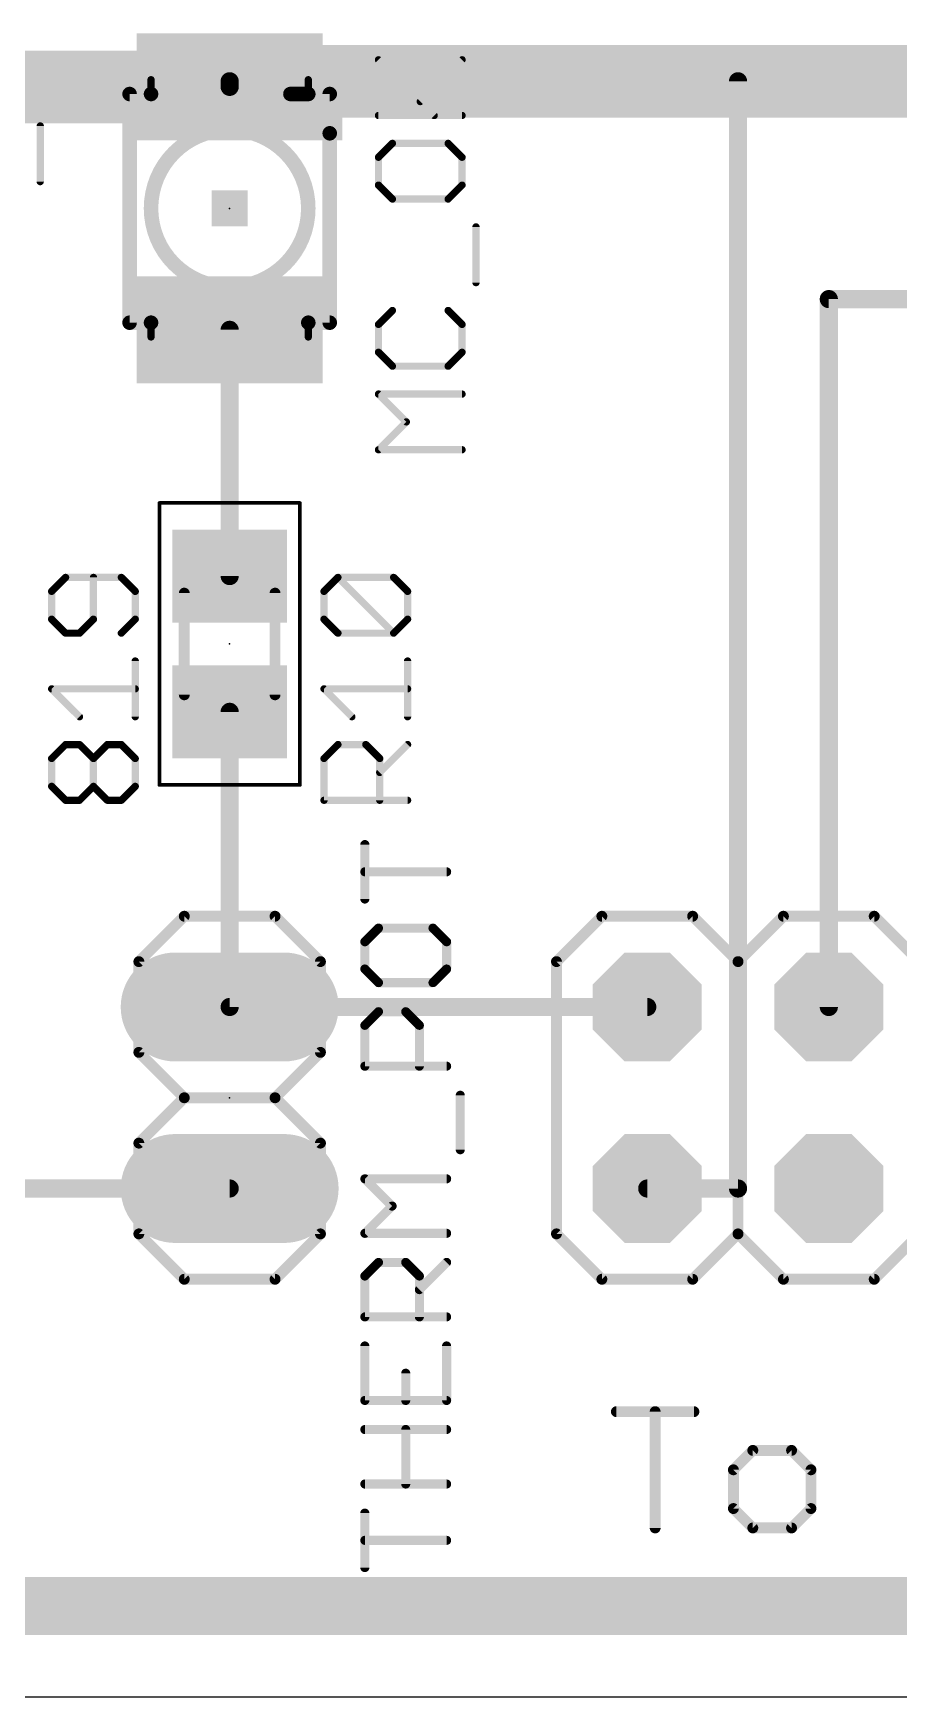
# Model space of a CAD drawing. Extents: x 2.5 to 78.6, y 0 to 52.1.
# Drawn here: x 44.5 to 56.6, y 0 to 23.28 of the extents above; entities that cross this region are included whole.
import ezdxf

# ---------------------------------------------------------------- set-up
doc = ezdxf.new("R2010")
doc.units = 0
for name, color, linetype in [('1', 22, 'CONTINUOUS'), ('17', 82, 'CONTINUOUS'), ('20', 7, 'CONTINUOUS'), ('21', 253, 'CONTINUOUS'), ('23', 7, 'CONTINUOUS'), ('25', 253, 'CONTINUOUS'), ('27', 253, 'CONTINUOUS'), ('39', 22, 'CONTINUOUS'), ('51', 253, 'CONTINUOUS')]:
    doc.layers.add(name, color=color, linetype=linetype)

# ---------------------------------------------------------------- blocks, each defined once
blk = doc.blocks.new('RECT')
blk.add_solid([(-0.5, -0.5), (0.5, -0.5), (-0.5, 0.5), (0.5, 0.5)])
blk = doc.blocks.new('OCTAGONP')
at = {"const_width": 0.5}
blk.add_lwpolyline([(-0.25, -0.1036), (-0.25, 0.1036), (-0.1036, 0.25), (0.1036, 0.25), (0.25, 0.1036), (0.25, -0.1036), (0.1036, -0.25), (-0.1036, -0.25), (-0.25, -0.1036), (-0.25, 0.1036)], dxfattribs=at)
blk = doc.blocks.new('LONGP100')
at = {"const_width": 1}
blk.add_lwpolyline([(-0.5, 0), (0.5, 0)], dxfattribs=at)
at = {"const_width": 0.5}
for points in [[(-0.5, 0.25, 1), (-0.5, -0.25)], [(0.5, -0.25, 1), (0.5, 0.25)]]:
    blk.add_lwpolyline(points, format="xyb", dxfattribs=at)

msp = doc.modelspace()

# ---------------------------------------------------------------- linework, layer by layer
at = {"layer": '1'}
for points, const_width in [([(54.356, 22.606), (47.244, 22.606)], 1.016), ([(59.182, 22.606), (54.356, 22.606)], 1.016), ([(47.244, 22.528), (40.894, 22.528)], 1.016), ([(47.244, 22.606), (47.244, 22.528)], 0.254), ([(54.356, 7.112), (54.356, 22.606)], 0.254), ([(61.722, 19.558), (55.626, 19.558)], 0.254), ([(55.626, 19.558), (55.626, 9.652)], 0.254), ([(47.244, 19.128), (47.244, 15.682)], 0.254), ([(47.244, 13.782), (47.244, 9.652)], 0.254), ([(47.244, 9.652), (53.086, 9.652)], 0.254), ([(43.942, 7.112), (47.244, 7.112)], 0.254), ([(53.086, 7.112), (54.356, 7.112)], 0.254), ([(3.81, 1.27), (76.2, 1.27)], 0.8128)]:
    msp.add_lwpolyline(points, dxfattribs=dict(at, const_width=const_width))
for points, const_width in [([(47.244, 22.86, 1), (47.244, 22.352)], 0.508), ([(54.356, 22.86, 1), (54.356, 22.352)], 0.508), ([(54.356, 22.352, 1), (54.356, 22.86)], 0.508), ([(47.244, 22.274, 1), (47.244, 22.782)], 0.508), ([(47.3075, 22.606, 1), (47.1805, 22.606)], 0.127), ([(47.1805, 22.528, 1), (47.3075, 22.528)], 0.127), ([(54.4195, 22.606, 1), (54.2925, 22.606)], 0.127), ([(55.626, 19.6215, 1), (55.626, 19.4945)], 0.127), ([(55.6895, 19.558, 1), (55.5625, 19.558)], 0.127), ([(47.3075, 19.128, 1), (47.1805, 19.128)], 0.127), ([(47.1805, 15.682, 1), (47.3075, 15.682)], 0.127), ([(47.3075, 13.782, 1), (47.1805, 13.782)], 0.127), ([(47.244, 9.7155, 1), (47.244, 9.5885)], 0.127), ([(53.086, 9.5885, 1), (53.086, 9.7155)], 0.127), ([(47.1805, 9.652, 1), (47.3075, 9.652)], 0.127), ([(55.5625, 9.652, 1), (55.6895, 9.652)], 0.127), ([(47.244, 7.0485, 1), (47.244, 7.1755)], 0.127), ([(53.086, 7.1755, 1), (53.086, 7.0485)], 0.127), ([(54.356, 7.0485, 1), (54.356, 7.1755)], 0.127), ([(54.2925, 7.112, 1), (54.4195, 7.112)], 0.127)]:
    msp.add_lwpolyline(points, format="xyb", dxfattribs=dict(at, const_width=const_width))
at = {"layer": '20'}
msp.add_line((2.54, 0), (77.14, 0), dxfattribs=at)
at = {"layer": '21', "const_width": 0.1524}
for points in [[(46.609, 10.922), (45.974, 10.287)], [(47.879, 10.922), (46.609, 10.922)], [(48.514, 10.287), (47.879, 10.922)], [(52.451, 10.922), (51.816, 10.287)], [(53.721, 10.922), (52.451, 10.922)], [(54.356, 10.287), (53.721, 10.922)], [(54.991, 10.922), (54.356, 10.287)], [(56.261, 10.922), (54.991, 10.922)], [(56.896, 10.287), (56.261, 10.922)], [(45.974, 9.017), (45.974, 10.287)], [(48.514, 10.287), (48.514, 9.017)], [(51.816, 6.477), (51.816, 10.287)], [(54.356, 6.477), (54.356, 10.287)], [(46.609, 8.382), (45.974, 9.017)], [(48.514, 9.017), (47.879, 8.382)], [(45.974, 7.747), (46.609, 8.382)], [(47.879, 8.382), (46.609, 8.382)], [(47.879, 8.382), (48.514, 7.747)], [(45.974, 6.477), (45.974, 7.747)], [(48.514, 7.747), (48.514, 6.477)], [(46.609, 5.842), (45.974, 6.477)], [(48.514, 6.477), (47.879, 5.842)], [(52.451, 5.842), (51.816, 6.477)], [(54.356, 6.477), (53.721, 5.842)], [(54.991, 5.842), (54.356, 6.477)], [(56.896, 6.477), (56.261, 5.842)], [(47.879, 5.842), (46.609, 5.842)], [(53.721, 5.842), (52.451, 5.842)], [(56.261, 5.842), (54.991, 5.842)]]:
    msp.add_lwpolyline(points, dxfattribs=at)
at = {"layer": '21', "const_width": 0.0762}
for points in [[(46.609, 10.9601, 1), (46.609, 10.8839)], [(46.6359, 10.8951, 1), (46.5821, 10.9489)], [(47.9059, 10.9489, 1), (47.8521, 10.8951)], [(47.879, 10.8839, 1), (47.879, 10.9601)], [(52.451, 10.9601, 1), (52.451, 10.8839)], [(52.4779, 10.8951, 1), (52.4241, 10.9489)], [(53.7479, 10.9489, 1), (53.6941, 10.8951)], [(53.721, 10.8839, 1), (53.721, 10.9601)], [(54.991, 10.9601, 1), (54.991, 10.8839)], [(55.0179, 10.8951, 1), (54.9641, 10.9489)], [(56.2879, 10.9489, 1), (56.2341, 10.8951)], [(56.261, 10.8839, 1), (56.261, 10.9601)], [(46.0121, 10.287, 1), (45.9359, 10.287)], [(45.9471, 10.3139, 1), (46.0009, 10.2601)], [(48.5521, 10.287, 1), (48.4759, 10.287)], [(48.4871, 10.2601, 1), (48.5409, 10.3139)], [(51.8541, 10.287, 1), (51.7779, 10.287)], [(51.7891, 10.3139, 1), (51.8429, 10.2601)], [(54.3941, 10.287, 1), (54.3179, 10.287)], [(54.3291, 10.3139, 1), (54.3829, 10.2601)], [(54.3291, 10.2601, 1), (54.3829, 10.3139)], [(46.0009, 9.0439, 1), (45.9471, 8.9901)], [(48.5409, 8.9901, 1), (48.4871, 9.0439)], [(45.9359, 9.017, 1), (46.0121, 9.017)], [(48.4759, 9.017, 1), (48.5521, 9.017)], [(46.609, 8.4201, 1), (46.609, 8.3439)], [(46.6359, 8.3551, 1), (46.5821, 8.4089)], [(46.5821, 8.3551, 1), (46.6359, 8.4089)], [(47.9059, 8.4089, 1), (47.8521, 8.3551)], [(47.8521, 8.4089, 1), (47.9059, 8.3551)], [(47.879, 8.3439, 1), (47.879, 8.4201)], [(46.0121, 7.747, 1), (45.9359, 7.747)], [(45.9471, 7.7739, 1), (46.0009, 7.7201)], [(48.5521, 7.747, 1), (48.4759, 7.747)], [(48.4871, 7.7201, 1), (48.5409, 7.7739)], [(46.0009, 6.5039, 1), (45.9471, 6.4501)], [(48.5409, 6.4501, 1), (48.4871, 6.5039)], [(51.8429, 6.5039, 1), (51.7891, 6.4501)], [(54.3829, 6.5039, 1), (54.3291, 6.4501)], [(54.3829, 6.4501, 1), (54.3291, 6.5039)], [(45.9359, 6.477, 1), (46.0121, 6.477)], [(48.4759, 6.477, 1), (48.5521, 6.477)], [(51.7779, 6.477, 1), (51.8541, 6.477)], [(54.3179, 6.477, 1), (54.3941, 6.477)], [(46.609, 5.8801, 1), (46.609, 5.8039)], [(46.5821, 5.8151, 1), (46.6359, 5.8689)], [(47.8521, 5.8689, 1), (47.9059, 5.8151)], [(47.879, 5.8039, 1), (47.879, 5.8801)], [(52.451, 5.8801, 1), (52.451, 5.8039)], [(52.4241, 5.8151, 1), (52.4779, 5.8689)], [(53.6941, 5.8689, 1), (53.7479, 5.8151)], [(53.721, 5.8039, 1), (53.721, 5.8801)], [(54.991, 5.8801, 1), (54.991, 5.8039)], [(54.9641, 5.8151, 1), (55.0179, 5.8689)], [(56.2341, 5.8689, 1), (56.2879, 5.8151)], [(56.261, 5.8039, 1), (56.261, 5.8801)]]:
    msp.add_lwpolyline(points, format="xyb", dxfattribs=at)
at = {"layer": '23'}
for p in [(47.244, 20.828), (47.244, 14.732), (47.244, 8.382)]:
    msp.add_point(p, dxfattribs=at)
at = {"layer": '25'}
for points, const_width in [([(50.1054, 22.1274), (49.3258, 22.907)], 0.1016), ([(49.9105, 22.3223), (50.4952, 22.907)], 0.1016), ([(49.3258, 22.1274), (50.4952, 22.1274)], 0.1016), ([(44.5941, 21.202), (44.5941, 21.9816)], 0.1016), ([(49.5207, 21.7376), (49.3258, 21.5427)], 0.1016), ([(50.3003, 21.7376), (49.5207, 21.7376)], 0.1016), ([(50.4952, 21.5427), (50.3003, 21.7376)], 0.1016), ([(49.3258, 21.5427), (49.3258, 21.1529)], 0.1016), ([(50.4952, 21.1529), (50.4952, 21.5427)], 0.1016), ([(49.3258, 21.1529), (49.5207, 20.958)], 0.1016), ([(50.3003, 20.958), (50.4952, 21.1529)], 0.1016), ([(49.5207, 20.958), (50.3003, 20.958)], 0.1016), ([(50.6901, 19.7886), (50.6901, 20.5682)], 0.1016), ([(49.5207, 19.3988), (49.3258, 19.2039)], 0.1016), ([(50.4952, 19.2039), (50.3003, 19.3988)], 0.1016), ([(49.3258, 19.2039), (49.3258, 18.8141)], 0.1016), ([(50.4952, 18.8141), (50.4952, 19.2039)], 0.1016), ([(49.3258, 18.8141), (49.5207, 18.6192)], 0.1016), ([(50.3003, 18.6192), (50.4952, 18.8141)], 0.1016), ([(49.5207, 18.6192), (50.3003, 18.6192)], 0.1016), ([(49.7156, 17.8396), (49.3258, 18.2294)], 0.1016), ([(49.3258, 18.2294), (50.4952, 18.2294)], 0.1016), ([(49.3258, 17.4498), (49.7156, 17.8396)], 0.1016), ([(50.4952, 17.4498), (49.3258, 17.4498)], 0.1016), ([(48.5638, 15.4681), (48.7587, 15.663)], 0.1016), ([(48.7587, 15.663), (49.5383, 15.663)], 0.1016), ([(49.5383, 14.8834), (48.7587, 15.663)], 0.1016), ([(49.5383, 15.663), (49.7332, 15.4681)], 0.1016), ([(48.5638, 15.0783), (48.5638, 15.4681)], 0.1016), ([(49.7332, 15.4681), (49.7332, 15.0783)], 0.1016), ([(48.7587, 14.8834), (48.5638, 15.0783)], 0.1016), ([(49.5383, 14.8834), (48.7587, 14.8834)], 0.1016), ([(49.7332, 15.0783), (49.5383, 14.8834)], 0.1016), ([(49.7332, 13.714), (49.7332, 14.4936)], 0.1016), ([(48.9536, 13.714), (48.5638, 14.1038)], 0.1016), ([(48.5638, 14.1038), (49.7332, 14.1038)], 0.1016), ([(48.5638, 13.1293), (48.7587, 13.3242)], 0.1016), ([(48.7587, 13.3242), (49.1485, 13.3242)], 0.1016), ([(49.1485, 13.3242), (49.3434, 13.1293)], 0.1016), ([(49.3434, 12.9344), (49.7332, 13.3242)], 0.1016), ([(48.5638, 12.5446), (48.5638, 13.1293)], 0.1016), ([(49.3434, 13.1293), (49.3434, 12.5446)], 0.1016), ([(49.7332, 12.5446), (48.5638, 12.5446)], 0.1016), ([(49.1353, 11.1623), (49.1353, 11.9249)], 0.127), ([(50.2793, 11.5436), (49.1353, 11.5436)], 0.127), ([(49.326, 10.7555), (49.1353, 10.5649)], 0.127), ([(50.0886, 10.7555), (49.326, 10.7555)], 0.127), ([(50.2793, 10.5649), (50.0886, 10.7555)], 0.127), ([(49.1353, 10.5649), (49.1353, 10.1835)], 0.127), ([(50.2793, 10.1835), (50.2793, 10.5649)], 0.127), ([(49.1353, 10.1835), (49.326, 9.9929)], 0.127), ([(50.0886, 9.9929), (50.2793, 10.1835)], 0.127), ([(49.326, 9.9929), (50.0886, 9.9929)], 0.127), ([(49.1353, 9.3955), (49.326, 9.5861)], 0.127), ([(49.326, 9.5861), (49.7073, 9.5861)], 0.127), ([(49.7073, 9.5861), (49.898, 9.3955)], 0.127), ([(49.1353, 8.8235), (49.1353, 9.3955)], 0.127), ([(49.898, 9.3955), (49.898, 8.8235)], 0.127), ([(50.2793, 8.8235), (49.1353, 8.8235)], 0.127), ([(50.47, 7.6541), (50.47, 8.4167)], 0.127), ([(49.5167, 6.866), (49.1353, 7.2473)], 0.127), ([(49.1353, 7.2473), (50.2793, 7.2473)], 0.127), ([(49.1353, 6.4847), (49.5167, 6.866)], 0.127), ([(50.2793, 6.4847), (49.1353, 6.4847)], 0.127), ([(49.1353, 5.8873), (49.326, 6.0779)], 0.127), ([(49.326, 6.0779), (49.7073, 6.0779)], 0.127), ([(49.7073, 6.0779), (49.898, 5.8873)], 0.127), ([(49.898, 5.6966), (50.2793, 6.0779)], 0.127), ([(49.1353, 5.3153), (49.1353, 5.8873)], 0.127), ([(49.898, 5.8873), (49.898, 5.3153)], 0.127), ([(50.2793, 5.3153), (49.1353, 5.3153)], 0.127), ([(49.1353, 4.9085), (49.1353, 4.1459)], 0.127), ([(50.2793, 4.1459), (50.2793, 4.9085)], 0.127), ([(49.7073, 4.1459), (49.7073, 4.5272)], 0.127), ([(49.1353, 4.1459), (50.2793, 4.1459)], 0.127), ([(52.6542, 3.9892), (53.7389, 3.9892)], 0.1524), ([(53.1965, 2.3622), (53.1965, 3.9892)], 0.1524), ([(49.1353, 3.7392), (50.2793, 3.7392)], 0.127), ([(49.7073, 2.9765), (49.7073, 3.7392)], 0.127), ([(54.5625, 3.4469), (54.2914, 3.1757)], 0.1524), ([(55.1049, 3.4469), (54.5625, 3.4469)], 0.1524), ([(55.376, 3.1757), (55.1049, 3.4469)], 0.1524), ([(50.2793, 2.9765), (49.1353, 2.9765)], 0.127), ([(54.2914, 3.1757), (54.2914, 2.6334)], 0.1524), ([(55.376, 2.6334), (55.376, 3.1757)], 0.1524), ([(49.1353, 1.8071), (49.1353, 2.5698)], 0.127), ([(54.2914, 2.6334), (54.5625, 2.3622)], 0.1524), ([(55.1049, 2.3622), (55.376, 2.6334)], 0.1524), ([(54.5625, 2.3622), (55.1049, 2.3622)], 0.1524), ([(50.2793, 2.1884), (49.1353, 2.1884)], 0.127)]:
    msp.add_lwpolyline(points, dxfattribs=dict(at, const_width=const_width))
for points, const_width in [([(49.3438, 22.9249, 1), (49.3078, 22.889)], 0.0508), ([(50.5132, 22.889, 1), (50.4772, 22.9249)], 0.0508), ([(49.8925, 22.3402, 1), (49.9285, 22.3043)], 0.0508), ([(49.3258, 22.1528, 1), (49.3258, 22.102)], 0.0508), ([(50.0874, 22.1094, 1), (50.1234, 22.1453)], 0.0508), ([(50.4952, 22.102, 1), (50.4952, 22.1528)], 0.0508), ([(44.6195, 21.9816, 1), (44.5687, 21.9816)], 0.0508), ([(49.5207, 21.763, 1), (49.5207, 21.7122)], 0.0508), ([(49.5387, 21.7196, 1), (49.5027, 21.7555)], 0.0508), ([(50.3183, 21.7555, 1), (50.2823, 21.7196)], 0.0508), ([(50.3003, 21.7122, 1), (50.3003, 21.763)], 0.0508), ([(49.3512, 21.5427, 1), (49.3004, 21.5427)], 0.0508), ([(49.3078, 21.5606, 1), (49.3438, 21.5247)], 0.0508), ([(50.5206, 21.5427, 1), (50.4698, 21.5427)], 0.0508), ([(50.4772, 21.5247, 1), (50.5132, 21.5606)], 0.0508), ([(44.5687, 21.202, 1), (44.6195, 21.202)], 0.0508), ([(49.3438, 21.1708, 1), (49.3078, 21.1349)], 0.0508), ([(50.5132, 21.1349, 1), (50.4772, 21.1708)], 0.0508), ([(49.3004, 21.1529, 1), (49.3512, 21.1529)], 0.0508), ([(49.5207, 20.9834, 1), (49.5207, 20.9326)], 0.0508), ([(49.5027, 20.94, 1), (49.5387, 20.976)], 0.0508), ([(50.2823, 20.976, 1), (50.3183, 20.94)], 0.0508), ([(50.3003, 20.9326, 1), (50.3003, 20.9834)], 0.0508), ([(50.4698, 21.1529, 1), (50.5206, 21.1529)], 0.0508), ([(50.7155, 20.5682, 1), (50.6647, 20.5682)], 0.0508), ([(50.6647, 19.7886, 1), (50.7155, 19.7886)], 0.0508), ([(49.5387, 19.3808, 1), (49.5027, 19.4168)], 0.0508), ([(50.3183, 19.4168, 1), (50.2823, 19.3808)], 0.0508), ([(49.3078, 19.2219, 1), (49.3438, 19.1859)], 0.0508), ([(49.3512, 19.2039, 1), (49.3004, 19.2039)], 0.0508), ([(50.5206, 19.2039, 1), (50.4698, 19.2039)], 0.0508), ([(50.4772, 19.1859, 1), (50.5132, 19.2219)], 0.0508), ([(49.3438, 18.8321, 1), (49.3078, 18.7961)], 0.0508), ([(50.5132, 18.7961, 1), (50.4772, 18.8321)], 0.0508), ([(49.3004, 18.8141, 1), (49.3512, 18.8141)], 0.0508), ([(49.5207, 18.6446, 1), (49.5207, 18.5938)], 0.0508), ([(49.5027, 18.6012, 1), (49.5387, 18.6372)], 0.0508), ([(50.2823, 18.6372, 1), (50.3183, 18.6012)], 0.0508), ([(50.3003, 18.5938, 1), (50.3003, 18.6446)], 0.0508), ([(50.4698, 18.8141, 1), (50.5206, 18.8141)], 0.0508), ([(49.3438, 18.2474, 1), (49.3078, 18.2114)], 0.0508), ([(49.3258, 18.2548, 1), (49.3258, 18.204)], 0.0508), ([(50.4952, 18.204, 1), (50.4952, 18.2548)], 0.0508), ([(49.7336, 17.8216, 1), (49.6976, 17.8576)], 0.0508), ([(49.6976, 17.8216, 1), (49.7336, 17.8576)], 0.0508), ([(49.3078, 17.4678, 1), (49.3438, 17.4318)], 0.0508), ([(49.3258, 17.4752, 1), (49.3258, 17.4244)], 0.0508), ([(50.4952, 17.4244, 1), (50.4952, 17.4752)], 0.0508), ([(48.7767, 15.681, 1), (48.7407, 15.645)], 0.0508), ([(48.7587, 15.6884, 1), (48.7587, 15.6376)], 0.0508), ([(48.7767, 15.645, 1), (48.7407, 15.681)], 0.0508), ([(49.5563, 15.681, 1), (49.5203, 15.645)], 0.0508), ([(49.5383, 15.6376, 1), (49.5383, 15.6884)], 0.0508), ([(48.5458, 15.4861, 1), (48.5818, 15.4501)], 0.0508), ([(48.5892, 15.4681, 1), (48.5384, 15.4681)], 0.0508), ([(49.7586, 15.4681, 1), (49.7078, 15.4681)], 0.0508), ([(49.7152, 15.4501, 1), (49.7512, 15.4861)], 0.0508), ([(48.5818, 15.0963, 1), (48.5458, 15.0603)], 0.0508), ([(48.5384, 15.0783, 1), (48.5892, 15.0783)], 0.0508), ([(48.7587, 14.9088, 1), (48.7587, 14.858)], 0.0508), ([(48.7407, 14.8654, 1), (48.7767, 14.9014)], 0.0508), ([(49.5203, 14.9014, 1), (49.5563, 14.8654)], 0.0508), ([(49.5203, 14.8654, 1), (49.5563, 14.9014)], 0.0508), ([(49.5383, 14.858, 1), (49.5383, 14.9088)], 0.0508), ([(49.7078, 15.0783, 1), (49.7586, 15.0783)], 0.0508), ([(49.7512, 15.0603, 1), (49.7152, 15.0963)], 0.0508), ([(49.7586, 14.4936, 1), (49.7078, 14.4936)], 0.0508), ([(48.5818, 14.1218, 1), (48.5458, 14.0858)], 0.0508), ([(48.5638, 14.1292, 1), (48.5638, 14.0784)], 0.0508), ([(49.7332, 14.0784, 1), (49.7332, 14.1292)], 0.0508), ([(48.9356, 13.696, 1), (48.9716, 13.732)], 0.0508), ([(49.7078, 13.714, 1), (49.7586, 13.714)], 0.0508), ([(48.7587, 13.3496, 1), (48.7587, 13.2988)], 0.0508), ([(48.7767, 13.3062, 1), (48.7407, 13.3422)], 0.0508), ([(49.1665, 13.3422, 1), (49.1305, 13.3062)], 0.0508), ([(49.1485, 13.2988, 1), (49.1485, 13.3496)], 0.0508), ([(49.7512, 13.3062, 1), (49.7152, 13.3422)], 0.0508), ([(48.5458, 13.1473, 1), (48.5818, 13.1113)], 0.0508), ([(48.5892, 13.1293, 1), (48.5384, 13.1293)], 0.0508), ([(49.3688, 13.1293, 1), (49.318, 13.1293)], 0.0508), ([(49.3254, 13.1113, 1), (49.3614, 13.1473)], 0.0508), ([(49.3254, 12.9524, 1), (49.3614, 12.9164)], 0.0508), ([(48.5638, 12.57, 1), (48.5638, 12.5192)], 0.0508), ([(49.7332, 12.5192, 1), (49.7332, 12.57)], 0.0508), ([(48.5384, 12.5446, 1), (48.5892, 12.5446)], 0.0508), ([(49.318, 12.5446, 1), (49.3688, 12.5446)], 0.0508), ([(49.1671, 11.9249, 1), (49.1036, 11.9249)], 0.0635), ([(49.1353, 11.5754, 1), (49.1353, 11.5119)], 0.0635), ([(50.2793, 11.5119, 1), (50.2793, 11.5754)], 0.0635), ([(49.1036, 11.1623, 1), (49.1671, 11.1623)], 0.0635), ([(49.326, 10.7873, 1), (49.326, 10.7238)], 0.0635), ([(49.3484, 10.7331, 1), (49.3035, 10.778)], 0.0635), ([(50.1111, 10.778, 1), (50.0662, 10.7331)], 0.0635), ([(50.0886, 10.7238, 1), (50.0886, 10.7873)], 0.0635), ([(49.1671, 10.5649, 1), (49.1036, 10.5649)], 0.0635), ([(49.1129, 10.5873, 1), (49.1578, 10.5424)], 0.0635), ([(50.3111, 10.5649, 1), (50.2475, 10.5649)], 0.0635), ([(50.2568, 10.5424, 1), (50.3018, 10.5873)], 0.0635), ([(49.1578, 10.206, 1), (49.1129, 10.1611)], 0.0635), ([(50.3018, 10.1611, 1), (50.2568, 10.206)], 0.0635), ([(49.1036, 10.1835, 1), (49.1671, 10.1835)], 0.0635), ([(49.326, 10.0246, 1), (49.326, 9.9611)], 0.0635), ([(49.3035, 9.9704, 1), (49.3484, 10.0153)], 0.0635), ([(50.0662, 10.0153, 1), (50.1111, 9.9704)], 0.0635), ([(50.0886, 9.9611, 1), (50.0886, 10.0246)], 0.0635), ([(50.2475, 10.1835, 1), (50.3111, 10.1835)], 0.0635), ([(49.326, 9.6179, 1), (49.326, 9.5544)], 0.0635), ([(49.3484, 9.5637, 1), (49.3035, 9.6086)], 0.0635), ([(49.7298, 9.6086, 1), (49.6849, 9.5637)], 0.0635), ([(49.7073, 9.5544, 1), (49.7073, 9.6179)], 0.0635), ([(49.1671, 9.3955, 1), (49.1036, 9.3955)], 0.0635), ([(49.1129, 9.4179, 1), (49.1578, 9.373)], 0.0635), ([(49.9297, 9.3955, 1), (49.8662, 9.3955)], 0.0635), ([(49.8755, 9.373, 1), (49.9204, 9.4179)], 0.0635), ([(49.1353, 8.8552, 1), (49.1353, 8.7917)], 0.0635), ([(49.1036, 8.8235, 1), (49.1671, 8.8235)], 0.0635), ([(49.8662, 8.8235, 1), (49.9297, 8.8235)], 0.0635), ([(50.2793, 8.7917, 1), (50.2793, 8.8552)], 0.0635), ([(50.5017, 8.4167, 1), (50.4382, 8.4167)], 0.0635), ([(50.4382, 7.6541, 1), (50.5017, 7.6541)], 0.0635), ([(49.1353, 7.2791, 1), (49.1353, 7.2156)], 0.0635), ([(49.1578, 7.2698, 1), (49.1129, 7.2249)], 0.0635), ([(50.2793, 7.2156, 1), (50.2793, 7.2791)], 0.0635), ([(49.5391, 6.8436, 1), (49.4942, 6.8885)], 0.0635), ([(49.4942, 6.8436, 1), (49.5391, 6.8885)], 0.0635), ([(49.1353, 6.5164, 1), (49.1353, 6.4529)], 0.0635), ([(49.1129, 6.5071, 1), (49.1578, 6.4622)], 0.0635), ([(50.2793, 6.4529, 1), (50.2793, 6.5164)], 0.0635), ([(49.326, 6.1097, 1), (49.326, 6.0462)], 0.0635), ([(49.3484, 6.0555, 1), (49.3035, 6.1004)], 0.0635), ([(49.7298, 6.1004, 1), (49.6849, 6.0555)], 0.0635), ([(49.7073, 6.0462, 1), (49.7073, 6.1097)], 0.0635), ([(50.3018, 6.0555, 1), (50.2568, 6.1004)], 0.0635), ([(49.1671, 5.8873, 1), (49.1036, 5.8873)], 0.0635), ([(49.1129, 5.9097, 1), (49.1578, 5.8648)], 0.0635), ([(49.9297, 5.8873, 1), (49.8662, 5.8873)], 0.0635), ([(49.8755, 5.8648, 1), (49.9204, 5.9097)], 0.0635), ([(49.8755, 5.7191, 1), (49.9204, 5.6742)], 0.0635), ([(49.1353, 5.347, 1), (49.1353, 5.2835)], 0.0635), ([(50.2793, 5.2835, 1), (50.2793, 5.347)], 0.0635), ([(49.1036, 5.3153, 1), (49.1671, 5.3153)], 0.0635), ([(49.8662, 5.3153, 1), (49.9297, 5.3153)], 0.0635), ([(49.1671, 4.9085, 1), (49.1036, 4.9085)], 0.0635), ([(50.3111, 4.9085, 1), (50.2475, 4.9085)], 0.0635), ([(49.7391, 4.5272, 1), (49.6756, 4.5272)], 0.0635), ([(49.1353, 4.1776, 1), (49.1353, 4.1142)], 0.0635), ([(50.2793, 4.1142, 1), (50.2793, 4.1776)], 0.0635), ([(49.1036, 4.1459, 1), (49.1671, 4.1459)], 0.0635), ([(49.6756, 4.1459, 1), (49.7391, 4.1459)], 0.0635), ([(50.2475, 4.1459, 1), (50.3111, 4.1459)], 0.0635), ([(52.6542, 4.0273, 1), (52.6542, 3.9511)], 0.0762), ([(53.2346, 3.9892, 1), (53.1584, 3.9892)], 0.0762), ([(53.7389, 3.9511, 1), (53.7389, 4.0273)], 0.0762), ([(49.1353, 3.7709, 1), (49.1353, 3.7074)], 0.0635), ([(49.7391, 3.7392, 1), (49.6756, 3.7392)], 0.0635), ([(50.2793, 3.7074, 1), (50.2793, 3.7709)], 0.0635), ([(54.5625, 3.485, 1), (54.5625, 3.4088)], 0.0762), ([(54.5895, 3.4199, 1), (54.5356, 3.4738)], 0.0762), ([(55.1318, 3.4738, 1), (55.0779, 3.4199)], 0.0762), ([(55.1049, 3.4088, 1), (55.1049, 3.485)], 0.0762), ([(49.1353, 3.0083, 1), (49.1353, 2.9448)], 0.0635), ([(50.2793, 2.9448, 1), (50.2793, 3.0083)], 0.0635), ([(54.3295, 3.1757, 1), (54.2533, 3.1757)], 0.0762), ([(54.2644, 3.2026, 1), (54.3183, 3.1488)], 0.0762), ([(55.4141, 3.1757, 1), (55.3379, 3.1757)], 0.0762), ([(55.3491, 3.1488, 1), (55.403, 3.2026)], 0.0762), ([(49.6756, 2.9765, 1), (49.7391, 2.9765)], 0.0635), ([(49.1671, 2.5698, 1), (49.1036, 2.5698)], 0.0635), ([(54.3183, 2.6603, 1), (54.2644, 2.6064)], 0.0762), ([(54.2533, 2.6334, 1), (54.3295, 2.6334)], 0.0762), ([(55.3379, 2.6334, 1), (55.4141, 2.6334)], 0.0762), ([(55.403, 2.6064, 1), (55.3491, 2.6603)], 0.0762), ([(53.1584, 2.3622, 1), (53.2346, 2.3622)], 0.0762), ([(54.5625, 2.4003, 1), (54.5625, 2.3241)], 0.0762), ([(54.5356, 2.3353, 1), (54.5895, 2.3891)], 0.0762), ([(55.0779, 2.3891, 1), (55.1318, 2.3353)], 0.0762), ([(55.1049, 2.3241, 1), (55.1049, 2.4003)], 0.0762), ([(49.1353, 2.2202, 1), (49.1353, 2.1567)], 0.0635), ([(50.2793, 2.1567, 1), (50.2793, 2.2202)], 0.0635), ([(49.1036, 1.8071, 1), (49.1671, 1.8071)], 0.0635)]:
    msp.add_lwpolyline(points, format="xyb", dxfattribs=dict(at, const_width=const_width))
at = {"layer": '27', "const_width": 0.1016}
for points in [[(44.9487, 15.663), (44.7538, 15.4681)], [(45.7283, 15.663), (44.9487, 15.663)], [(45.3385, 15.0783), (45.3385, 15.663)], [(45.9232, 15.4681), (45.7283, 15.663)], [(44.7538, 15.4681), (44.7538, 15.0783)], [(45.9232, 15.0783), (45.9232, 15.4681)], [(44.7538, 15.0783), (44.9487, 14.8834)], [(44.9487, 14.8834), (45.1436, 14.8834)], [(45.1436, 14.8834), (45.3385, 15.0783)], [(45.7283, 14.8834), (45.9232, 15.0783)], [(45.9232, 13.714), (45.9232, 14.4936)], [(45.1436, 13.714), (44.7538, 14.1038)], [(44.7538, 14.1038), (45.9232, 14.1038)], [(44.7538, 13.1293), (44.9487, 13.3242)], [(44.9487, 13.3242), (45.1436, 13.3242)], [(45.1436, 13.3242), (45.3385, 13.1293)], [(45.3385, 13.1293), (45.5334, 13.3242)], [(45.5334, 13.3242), (45.7283, 13.3242)], [(45.7283, 13.3242), (45.9232, 13.1293)], [(44.7538, 12.7395), (44.7538, 13.1293)], [(45.3385, 12.7395), (45.3385, 13.1293)], [(45.9232, 13.1293), (45.9232, 12.7395)], [(44.9487, 12.5446), (44.7538, 12.7395)], [(45.1436, 12.5446), (44.9487, 12.5446)], [(45.3385, 12.7395), (45.1436, 12.5446)], [(45.5334, 12.5446), (45.3385, 12.7395)], [(45.7283, 12.5446), (45.5334, 12.5446)], [(45.9232, 12.7395), (45.7283, 12.5446)]]:
    msp.add_lwpolyline(points, dxfattribs=at)
at = {"layer": '27', "const_width": 0.0508}
for points in [[(44.9487, 15.6884, 1), (44.9487, 15.6376)], [(44.9667, 15.645, 1), (44.9307, 15.681)], [(45.3639, 15.663, 1), (45.3131, 15.663)], [(45.7463, 15.681, 1), (45.7103, 15.645)], [(45.7283, 15.6376, 1), (45.7283, 15.6884)], [(44.7358, 15.4861, 1), (44.7718, 15.4501)], [(44.7792, 15.4681, 1), (44.7284, 15.4681)], [(45.9486, 15.4681, 1), (45.8978, 15.4681)], [(45.9052, 15.4501, 1), (45.9412, 15.4861)], [(44.7718, 15.0963, 1), (44.7358, 15.0603)], [(44.7284, 15.0783, 1), (44.7792, 15.0783)], [(44.9487, 14.9088, 1), (44.9487, 14.858)], [(44.9307, 14.8654, 1), (44.9667, 14.9014)], [(45.1256, 14.9014, 1), (45.1616, 14.8654)], [(45.1436, 14.858, 1), (45.1436, 14.9088)], [(45.3131, 15.0783, 1), (45.3639, 15.0783)], [(45.3565, 15.0603, 1), (45.3205, 15.0963)], [(45.7103, 14.9014, 1), (45.7463, 14.8654)], [(45.8978, 15.0783, 1), (45.9486, 15.0783)], [(45.9412, 15.0603, 1), (45.9052, 15.0963)], [(45.9486, 14.4936, 1), (45.8978, 14.4936)], [(44.7718, 14.1218, 1), (44.7358, 14.0858)], [(44.7538, 14.1292, 1), (44.7538, 14.0784)], [(45.9232, 14.0784, 1), (45.9232, 14.1292)], [(45.1256, 13.696, 1), (45.1616, 13.732)], [(45.8978, 13.714, 1), (45.9486, 13.714)], [(44.9487, 13.3496, 1), (44.9487, 13.2988)], [(44.9667, 13.3062, 1), (44.9307, 13.3422)], [(45.1616, 13.3422, 1), (45.1256, 13.3062)], [(45.1436, 13.2988, 1), (45.1436, 13.3496)], [(45.5334, 13.3496, 1), (45.5334, 13.2988)], [(45.5514, 13.3062, 1), (45.5154, 13.3422)], [(45.7463, 13.3422, 1), (45.7103, 13.3062)], [(45.7283, 13.2988, 1), (45.7283, 13.3496)], [(44.7358, 13.1473, 1), (44.7718, 13.1113)], [(44.7792, 13.1293, 1), (44.7284, 13.1293)], [(45.3205, 13.1473, 1), (45.3565, 13.1113)], [(45.3639, 13.1293, 1), (45.3131, 13.1293)], [(45.3205, 13.1113, 1), (45.3565, 13.1473)], [(45.9486, 13.1293, 1), (45.8978, 13.1293)], [(45.9052, 13.1113, 1), (45.9412, 13.1473)], [(44.7718, 12.7575, 1), (44.7358, 12.7215)], [(44.7284, 12.7395, 1), (44.7792, 12.7395)], [(44.9487, 12.57, 1), (44.9487, 12.5192)], [(44.9307, 12.5266, 1), (44.9667, 12.5626)], [(45.1256, 12.5626, 1), (45.1616, 12.5266)], [(45.1436, 12.5192, 1), (45.1436, 12.57)], [(45.3565, 12.7575, 1), (45.3205, 12.7215)], [(45.3131, 12.7395, 1), (45.3639, 12.7395)], [(45.3565, 12.7215, 1), (45.3205, 12.7575)], [(45.5334, 12.57, 1), (45.5334, 12.5192)], [(45.5154, 12.5266, 1), (45.5514, 12.5626)], [(45.7103, 12.5626, 1), (45.7463, 12.5266)], [(45.7283, 12.5192, 1), (45.7283, 12.57)], [(45.8978, 12.7395, 1), (45.9486, 12.7395)], [(45.9412, 12.7215, 1), (45.9052, 12.7575)]]:
    msp.add_lwpolyline(points, format="xyb", dxfattribs=at)
at = {"layer": '39', "const_width": 0.0508}
for points in [[(46.261, 12.759), (46.261, 16.705)], [(46.261, 16.705), (48.227, 16.705)], [(48.227, 16.705), (48.227, 12.759)], [(48.227, 12.759), (46.261, 12.759)]]:
    msp.add_lwpolyline(points, dxfattribs=at)
at = {"layer": '39', "const_width": 0.0254}
for points in [[(46.2737, 16.705, 1), (46.2483, 16.705)], [(46.261, 16.7177, 1), (46.261, 16.6923)], [(48.2397, 16.705, 1), (48.2143, 16.705)], [(48.227, 16.6923, 1), (48.227, 16.7177)], [(46.261, 12.7717, 1), (46.261, 12.7463)], [(46.2483, 12.759, 1), (46.2737, 12.759)], [(48.2143, 12.759, 1), (48.2397, 12.759)], [(48.227, 12.7463, 1), (48.227, 12.7717)]]:
    msp.add_lwpolyline(points, format="xyb", dxfattribs=at)
at = {"layer": '51'}
for points, const_width in [([(48.344, 22.628), (46.144, 22.628)], 0.1016), ([(46.144, 22.628), (46.144, 22.428)], 0.1016), ([(48.344, 22.428), (48.344, 22.628)], 0.1016), ([(46.144, 22.428), (45.844, 22.428)], 0.2032), ([(45.844, 22.428), (45.844, 19.228)], 0.2032), ([(48.094, 22.428), (46.144, 22.428)], 0.2032), ([(48.344, 22.428), (48.094, 22.428)], 0.2032), ([(48.094, 22.428), (48.644, 21.878)], 0.2032), ([(48.644, 22.428), (48.344, 22.428)], 0.2032), ([(48.644, 21.878), (48.644, 22.428)], 0.2032), ([(48.644, 19.228), (48.644, 21.878)], 0.2032), ([(45.844, 19.228), (46.144, 19.228)], 0.2032), ([(46.144, 19.228), (48.344, 19.228)], 0.2032), ([(48.344, 19.228), (48.644, 19.228)], 0.2032), ([(46.144, 19.028), (46.144, 19.228)], 0.1016), ([(48.344, 19.228), (48.344, 19.028)], 0.1016), ([(48.344, 19.028), (46.144, 19.028)], 0.1016), ([(46.609, 14.0208), (46.609, 15.4432)], 0.1524), ([(47.879, 14.0208), (47.879, 15.4432)], 0.1524)]:
    msp.add_lwpolyline(points, dxfattribs=dict(at, const_width=const_width))
for points, const_width in [([(46.144, 22.6534, 1), (46.144, 22.6026)], 0.0508), ([(46.1694, 22.628, 1), (46.1186, 22.628)], 0.0508), ([(48.3694, 22.628, 1), (48.3186, 22.628)], 0.0508), ([(48.344, 22.6026, 1), (48.344, 22.6534)], 0.0508), ([(45.844, 22.4788, 1), (45.844, 22.3772)], 0.1016), ([(45.8948, 22.428, 1), (45.7932, 22.428)], 0.1016), ([(46.144, 22.4788, 1), (46.144, 22.3772)], 0.1016), ([(46.144, 22.3772, 1), (46.144, 22.4788)], 0.1016), ([(46.1186, 22.428, 1), (46.1694, 22.428)], 0.0508), ([(48.094, 22.4788, 1), (48.094, 22.3772)], 0.1016), ([(48.1299, 22.4639, 1), (48.0581, 22.3921)], 0.1016), ([(48.094, 22.3772, 1), (48.094, 22.4788)], 0.1016), ([(48.344, 22.4788, 1), (48.344, 22.3772)], 0.1016), ([(48.344, 22.3772, 1), (48.344, 22.4788)], 0.1016), ([(48.3186, 22.428, 1), (48.3694, 22.428)], 0.0508), ([(48.6948, 22.428, 1), (48.5932, 22.428)], 0.1016), ([(48.644, 22.3772, 1), (48.644, 22.4788)], 0.1016), ([(47.244, 19.728, 1), (47.244, 21.928, 1), (47.244, 19.728)], 0.2032), ([(48.6948, 21.878, 1), (48.5932, 21.878)], 0.1016), ([(48.5932, 21.878, 1), (48.6948, 21.878)], 0.1016), ([(48.6081, 21.8421, 1), (48.6799, 21.9139)], 0.1016), ([(45.844, 19.2788, 1), (45.844, 19.1772)], 0.1016), ([(46.144, 19.2788, 1), (46.144, 19.1772)], 0.1016), ([(46.144, 19.1772, 1), (46.144, 19.2788)], 0.1016), ([(48.344, 19.2788, 1), (48.344, 19.1772)], 0.1016), ([(48.344, 19.1772, 1), (48.344, 19.2788)], 0.1016), ([(48.644, 19.1772, 1), (48.644, 19.2788)], 0.1016), ([(45.7932, 19.228, 1), (45.8948, 19.228)], 0.1016), ([(46.1694, 19.228, 1), (46.1186, 19.228)], 0.0508), ([(48.3694, 19.228, 1), (48.3186, 19.228)], 0.0508), ([(48.5932, 19.228, 1), (48.6948, 19.228)], 0.1016), ([(46.144, 19.0534, 1), (46.144, 19.0026)], 0.0508), ([(46.1186, 19.028, 1), (46.1694, 19.028)], 0.0508), ([(48.3186, 19.028, 1), (48.3694, 19.028)], 0.0508), ([(48.344, 19.0026, 1), (48.344, 19.0534)], 0.0508), ([(46.6471, 15.4432, 1), (46.5709, 15.4432)], 0.0762), ([(47.9171, 15.4432, 1), (47.8409, 15.4432)], 0.0762), ([(46.5709, 14.0208, 1), (46.6471, 14.0208)], 0.0762), ([(47.8409, 14.0208, 1), (47.9171, 14.0208)], 0.0762)]:
    msp.add_lwpolyline(points, format="xyb", dxfattribs=dict(at, const_width=const_width))

# ---------------------------------------------------------------- block references
at = {"layer": '1'}
for p, xscale, yscale, rotation in [((47.244, 22.528), 2.6, 1.5, 180), ((47.244, 19.128), 2.6, 1.5, 180), ((47.244, 15.682), 1.3, 1.6, 270), ((47.244, 13.782), 1.3, 1.6, 270)]:
    msp.add_blockref('RECT', p, dxfattribs=dict(at, xscale=xscale, yscale=yscale, rotation=rotation))
at = {"layer": '17', "xscale": 1.524, "yscale": 1.524}
for p in [(47.244, 9.652), (47.244, 9.652), (47.244, 7.112), (47.244, 7.112)]:
    msp.add_blockref('LONGP100', p, dxfattribs=at)
at = {"layer": '17', "xscale": 1.524, "yscale": 1.524, "rotation": 180}
for p in [(53.086, 9.652), (53.086, 9.652), (55.626, 9.652), (55.626, 9.652), (53.086, 7.112), (53.086, 7.112), (55.626, 7.112), (55.626, 7.112)]:
    msp.add_blockref('OCTAGONP', p, dxfattribs=at)
at = {"layer": '21', "rotation": 180}
for p, xscale, yscale in [((48.7065, 22.153), 0.225, 0.75), ((47.244, 20.828), 0.5, 0.5)]:
    msp.add_blockref('RECT', p, dxfattribs=dict(at, xscale=xscale, yscale=yscale))
at = {"layer": '51'}
for p, xscale, yscale, rotation in [((47.244, 15.5956), 0.3556, 1.4224, 270), ((47.244, 13.8684), 0.3556, 1.4224, 270), ((47.244, 9.652), 0.508, 0.508, 270), ((53.086, 9.652), 0.508, 0.508, 180), ((55.626, 9.652), 0.508, 0.508, 180), ((47.244, 7.112), 0.508, 0.508, 270), ((53.086, 7.112), 0.508, 0.508, 180), ((55.626, 7.112), 0.508, 0.508, 180)]:
    msp.add_blockref('RECT', p, dxfattribs=dict(at, xscale=xscale, yscale=yscale, rotation=rotation))

doc.saveas('drawing.dxf')
